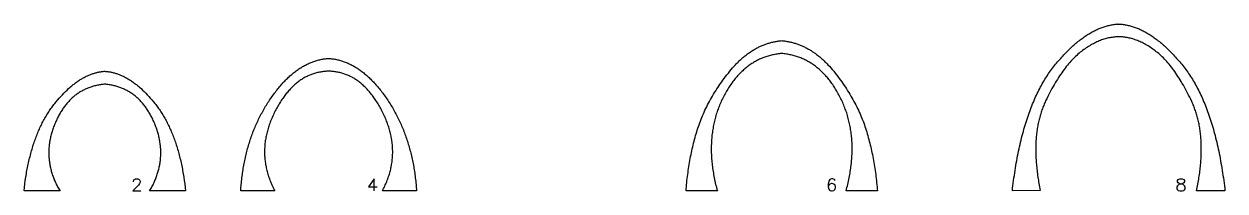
# Model space of a CAD drawing. Extents: x -5830 to 603, y 4 to 579.
# Drawn here: x -5830 to -4986, y 4 to 121 of the extents above; entities that cross this region are included whole.
import ezdxf

# ---------------------------------------------------------------- set-up
doc = ezdxf.new("R2010")
doc.units = 0
doc.header["$MEASUREMENT"] = 0
doc.layers.add('IMPORT_-_ARCH4_BASE', color=18, linetype='CONTINUOUS')
doc.layers.add('WORK', color=18, linetype='CONTINUOUS')

msp = doc.modelspace()

# ---------------------------------------------------------------- linework, layer by layer
at = {"layer": 'IMPORT_-_ARCH4_BASE'}
for points in [[(-5578.38, 3.81), (-5577.93, 4.65), (-5577.5, 5.49), (-5577.09, 6.34), (-5576.69, 7.18), (-5576.3, 8.02), (-5575.93, 8.87), (-5575.57, 9.72), (-5575.22, 10.56), (-5574.89, 11.41), (-5574.57, 12.26), (-5574.27, 13.11), (-5573.98, 13.96), (-5573.7, 14.81), (-5573.44, 15.66), (-5573.19, 16.51), (-5572.96, 17.36), (-5572.74, 18.22), (-5572.53, 19.07), (-5572.34, 19.92), (-5572.16, 20.78), (-5572, 21.64), (-5571.85, 22.49), (-5571.71, 23.35), (-5571.59, 24.21), (-5571.48, 25.06), (-5571.39, 25.92), (-5571.31, 26.78), (-5571.24, 27.64), (-5571.19, 28.5), (-5571.15, 29.37), (-5571.13, 30.23), (-5571.12, 31.09), (-5571.12, 31.95), (-5571.14, 32.82), (-5571.17, 33.68), (-5571.22, 34.55), (-5571.28, 35.41), (-5571.35, 36.28), (-5571.44, 37.15), (-5571.54, 38.02), (-5571.66, 38.89), (-5571.79, 39.76), (-5571.93, 40.63), (-5572.09, 41.5), (-5572.26, 42.37), (-5572.44, 43.24), (-5572.64, 44.11), (-5572.86, 44.99), (-5573.09, 45.86), (-5573.33, 46.73), (-5573.58, 47.61), (-5573.85, 48.49), (-5574.14, 49.36), (-5574.43, 50.24), (-5574.75, 51.12), (-5575.07, 52), (-5575.41, 52.88), (-5575.76, 53.76), (-5576.13, 54.64), (-5576.51, 55.52), (-5576.91, 56.4), (-5577.32, 57.28), (-5577.74, 58.17), (-5578.18, 59.05), (-5578.63, 59.93), (-5579.08, 60.79), (-5579.53, 61.64), (-5580, 62.48), (-5580.46, 63.3), (-5580.93, 64.11), (-5581.41, 64.91), (-5581.89, 65.69), (-5582.37, 66.46), (-5582.86, 67.21), (-5583.35, 67.96), (-5583.85, 68.68), (-5584.35, 69.4), (-5584.86, 70.1), (-5585.37, 70.79), (-5585.89, 71.46), (-5586.41, 72.12), (-5586.93, 72.77), (-5587.46, 73.4), (-5588, 74.02), (-5588.54, 74.63), (-5589.08, 75.22), (-5589.63, 75.8), (-5590.19, 76.36), (-5590.74, 76.91), (-5591.31, 77.45), (-5591.87, 77.98), (-5592.45, 78.49), (-5593.02, 78.98), (-5593.6, 79.47), (-5594.19, 79.94), (-5594.78, 80.39), (-5595.38, 80.84), (-5595.98, 81.27), (-5596.58, 81.68), (-5597.19, 82.08), (-5597.8, 82.47), (-5598.42, 82.85), (-5599.04, 83.21), (-5599.67, 83.56), (-5600.3, 83.89), (-5600.94, 84.21), (-5601.58, 84.52), (-5602.23, 84.81), (-5602.88, 85.09), (-5603.54, 85.36), (-5604.2, 85.61), (-5604.86, 85.85), (-5605.53, 86.08), (-5606.2, 86.29), (-5606.88, 86.49), (-5607.57, 86.67), (-5608.25, 86.84), (-5608.95, 87), (-5609.64, 87.14), (-5610.35, 87.27), (-5611.05, 87.39), (-5611.76, 87.49), (-5612.48, 87.58), (-5613.2, 87.66), (-5613.92, 87.72), (-5614.65, 87.77), (-5615.39, 87.81), (-5616.13, 87.83), (-5616.87, 87.81), (-5617.6, 87.77), (-5618.33, 87.72), (-5619.05, 87.66), (-5619.78, 87.58), (-5620.49, 87.49), (-5621.2, 87.39), (-5621.91, 87.27), (-5622.61, 87.14), (-5623.31, 87), (-5624, 86.84), (-5624.69, 86.67), (-5625.37, 86.49), (-5626.05, 86.29), (-5626.72, 86.08), (-5627.39, 85.85), (-5628.06, 85.61), (-5628.72, 85.36), (-5629.37, 85.09), (-5630.02, 84.81), (-5630.67, 84.52), (-5631.31, 84.21), (-5631.95, 83.89), (-5632.58, 83.56), (-5633.21, 83.21), (-5633.83, 82.85), (-5634.45, 82.47), (-5635.06, 82.08), (-5635.67, 81.68), (-5636.28, 81.27), (-5636.88, 80.84), (-5637.47, 80.39), (-5638.06, 79.94), (-5638.65, 79.47), (-5639.23, 78.98), (-5639.81, 78.49), (-5640.38, 77.98), (-5640.95, 77.45), (-5641.51, 76.91), (-5642.07, 76.36), (-5642.62, 75.8), (-5643.17, 75.22), (-5643.71, 74.63), (-5644.25, 74.02), (-5644.79, 73.4), (-5645.32, 72.77), (-5645.85, 72.12), (-5646.37, 71.46), (-5646.88, 70.79), (-5647.39, 70.1), (-5647.9, 69.4), (-5648.4, 68.68), (-5648.9, 67.96), (-5649.4, 67.21), (-5649.88, 66.46), (-5650.37, 65.69), (-5650.85, 64.91), (-5651.32, 64.11), (-5651.79, 63.3), (-5652.26, 62.48), (-5652.72, 61.64), (-5653.17, 60.79), (-5653.63, 59.93), (-5654.07, 59.05), (-5654.51, 58.17), (-5654.93, 57.28), (-5655.34, 56.4), (-5655.74, 55.52), (-5656.12, 54.64), (-5656.49, 53.76), (-5656.84, 52.88), (-5657.18, 52), (-5657.51, 51.12), (-5657.82, 50.24), (-5658.12, 49.36), (-5658.4, 48.49), (-5658.67, 47.61), (-5658.93, 46.73), (-5659.17, 45.86), (-5659.4, 44.99), (-5659.61, 44.11), (-5659.81, 43.24), (-5659.99, 42.37), (-5660.17, 41.5), (-5660.32, 40.63), (-5660.47, 39.76), (-5660.6, 38.89), (-5660.71, 38.02), (-5660.82, 37.15), (-5660.9, 36.28), (-5660.98, 35.41), (-5661.04, 34.55), (-5661.08, 33.68), (-5661.11, 32.82), (-5661.13, 31.95), (-5661.14, 31.09), (-5661.13, 30.23), (-5661.1, 29.37), (-5661.06, 28.5), (-5661.01, 27.64), (-5660.95, 26.78), (-5660.87, 25.92), (-5660.77, 25.06), (-5660.66, 24.21), (-5660.54, 23.35), (-5660.41, 22.49), (-5660.26, 21.64), (-5660.09, 20.78), (-5659.91, 19.92), (-5659.72, 19.07), (-5659.52, 18.22), (-5659.3, 17.36), (-5659.06, 16.51), (-5658.82, 15.66), (-5658.55, 14.81), (-5658.28, 13.96), (-5657.99, 13.11), (-5657.68, 12.26), (-5657.37, 11.41), (-5657.03, 10.56), (-5656.69, 9.72), (-5656.33, 8.87), (-5655.95, 8.02), (-5655.57, 7.18), (-5655.16, 6.34), (-5654.75, 5.49), (-5654.32, 4.65), (-5653.88, 3.81), (-5677.88, 3.81), (-5677.8, 4.98), (-5677.71, 6.14), (-5677.62, 7.3), (-5677.52, 8.45), (-5677.41, 9.6), (-5677.29, 10.75), (-5677.17, 11.88), (-5677.03, 13.02), (-5676.89, 14.15), (-5676.74, 15.27), (-5676.59, 16.39), (-5676.42, 17.5), (-5676.25, 18.61), (-5676.07, 19.71), (-5675.88, 20.81), (-5675.69, 21.9), (-5675.48, 22.99), (-5675.27, 24.07), (-5675.05, 25.15), (-5674.83, 26.22), (-5674.59, 27.29), (-5674.35, 28.35), (-5674.1, 29.41), (-5673.84, 30.46), (-5673.57, 31.51), (-5673.3, 32.55), (-5673.02, 33.59), (-5672.73, 34.62), (-5672.43, 35.65), (-5672.12, 36.67), (-5671.81, 37.68), (-5671.49, 38.7), (-5671.16, 39.7), (-5670.82, 40.7), (-5670.48, 41.7), (-5670.12, 42.69), (-5669.76, 43.68), (-5669.39, 44.66), (-5669.02, 45.63), (-5668.63, 46.6), (-5668.24, 47.57), (-5667.84, 48.53), (-5667.43, 49.48), (-5667.02, 50.43), (-5666.59, 51.38), (-5666.16, 52.32), (-5665.72, 53.25), (-5665.28, 54.18), (-5664.82, 55.11), (-5664.36, 56.03), (-5663.89, 56.94), (-5663.41, 57.85), (-5662.92, 58.75), (-5662.43, 59.65), (-5661.93, 60.55), (-5661.42, 61.44), (-5660.9, 62.32), (-5660.37, 63.2), (-5659.84, 64.07), (-5659.3, 64.94), (-5658.75, 65.8), (-5658.19, 66.66), (-5657.63, 67.52), (-5657.05, 68.36), (-5656.47, 69.2), (-5655.89, 70.03), (-5655.31, 70.84), (-5654.73, 71.65), (-5654.14, 72.43), (-5653.56, 73.21), (-5652.97, 73.98), (-5652.38, 74.73), (-5651.78, 75.47), (-5651.19, 76.19), (-5650.59, 76.91), (-5649.99, 77.61), (-5649.39, 78.3), (-5648.79, 78.97), (-5648.18, 79.64), (-5647.57, 80.29), (-5646.96, 80.93), (-5646.35, 81.55), (-5645.74, 82.17), (-5645.13, 82.77), (-5644.51, 83.36), (-5643.89, 83.93), (-5643.27, 84.5), (-5642.65, 85.05), (-5642.02, 85.59), (-5641.39, 86.11), (-5640.77, 86.62), (-5640.13, 87.13), (-5639.5, 87.61), (-5638.87, 88.09), (-5638.23, 88.55), (-5637.59, 89), (-5636.95, 89.44), (-5636.31, 89.87), (-5635.67, 90.28), (-5635.02, 90.68), (-5634.37, 91.07), (-5633.72, 91.44), (-5633.07, 91.81), (-5632.41, 92.16), (-5631.76, 92.5), (-5631.1, 92.82), (-5630.44, 93.13), (-5629.78, 93.43), (-5629.11, 93.72), (-5628.45, 94), (-5627.78, 94.26), (-5627.11, 94.51), (-5626.44, 94.75), (-5625.76, 94.97), (-5625.09, 95.18), (-5624.41, 95.38), (-5623.73, 95.57), (-5623.05, 95.75), (-5622.37, 95.91), (-5621.68, 96.06), (-5620.99, 96.2), (-5620.3, 96.32), (-5619.61, 96.43), (-5618.92, 96.53), (-5618.22, 96.62), (-5617.53, 96.69), (-5616.83, 96.76), (-5616.13, 96.81), (-5615.43, 96.76), (-5614.73, 96.69), (-5614.03, 96.62), (-5613.33, 96.53), (-5612.64, 96.43), (-5611.95, 96.32), (-5611.26, 96.2), (-5610.57, 96.06), (-5609.89, 95.91), (-5609.2, 95.75), (-5608.52, 95.57), (-5607.84, 95.38), (-5607.16, 95.18), (-5606.49, 94.97), (-5605.81, 94.75), (-5605.14, 94.51), (-5604.47, 94.26), (-5603.81, 94), (-5603.14, 93.72), (-5602.48, 93.43), (-5601.81, 93.13), (-5601.15, 92.82), (-5600.5, 92.5), (-5599.84, 92.16), (-5599.19, 91.81), (-5598.53, 91.44), (-5597.88, 91.07), (-5597.23, 90.68), (-5596.59, 90.28), (-5595.94, 89.87), (-5595.3, 89.44), (-5594.66, 89), (-5594.02, 88.55), (-5593.39, 88.09), (-5592.75, 87.61), (-5592.12, 87.13), (-5591.49, 86.62), (-5590.86, 86.11), (-5590.23, 85.59), (-5589.61, 85.05), (-5588.99, 84.5), (-5588.36, 83.93), (-5587.75, 83.36), (-5587.13, 82.77), (-5586.51, 82.17), (-5585.9, 81.55), (-5585.29, 80.93), (-5584.68, 80.29), (-5584.07, 79.64), (-5583.47, 78.97), (-5582.86, 78.3), (-5582.26, 77.61), (-5581.66, 76.91), (-5581.07, 76.19), (-5580.47, 75.47), (-5579.88, 74.73), (-5579.29, 73.98), (-5578.7, 73.21), (-5578.11, 72.43), (-5577.52, 71.65), (-5576.94, 70.84), (-5576.36, 70.03), (-5575.78, 69.2), (-5575.2, 68.36), (-5574.63, 67.52), (-5574.06, 66.66), (-5573.51, 65.8), (-5572.96, 64.94), (-5572.42, 64.07), (-5571.88, 63.2), (-5571.36, 62.32), (-5570.84, 61.44), (-5570.33, 60.55), (-5569.83, 59.65), (-5569.33, 58.75), (-5568.85, 57.85), (-5568.37, 56.94), (-5567.9, 56.03), (-5567.43, 55.11), (-5566.98, 54.18), (-5566.53, 53.25), (-5566.09, 52.32), (-5565.66, 51.38), (-5565.24, 50.43), (-5564.82, 49.48), (-5564.41, 48.53), (-5564.01, 47.57), (-5563.62, 46.6), (-5563.24, 45.63), (-5562.86, 44.66), (-5562.49, 43.68), (-5562.13, 42.69), (-5561.78, 41.7), (-5561.43, 40.7), (-5561.1, 39.7), (-5560.77, 38.7), (-5560.45, 37.68), (-5560.13, 36.67), (-5559.83, 35.65), (-5559.53, 34.62), (-5559.24, 33.59), (-5558.96, 32.55), (-5558.68, 31.51), (-5558.42, 30.46), (-5558.16, 29.41), (-5557.91, 28.35), (-5557.66, 27.29), (-5557.43, 26.22), (-5557.2, 25.15), (-5556.98, 24.07), (-5556.77, 22.99), (-5556.57, 21.9), (-5556.37, 20.81), (-5556.18, 19.71), (-5556, 18.61), (-5555.83, 17.5), (-5555.67, 16.39), (-5555.51, 15.27), (-5555.36, 14.15), (-5555.22, 13.02), (-5555.09, 11.88), (-5554.96, 10.75), (-5554.84, 9.6), (-5554.74, 8.45), (-5554.63, 7.3), (-5554.54, 6.14), (-5554.45, 4.98), (-5554.38, 3.81)], [(-5773.36, 87.8), (-5772.8, 87.76), (-5772.24, 87.71), (-5771.68, 87.66), (-5771.12, 87.59), (-5770.56, 87.51), (-5770, 87.42), (-5769.44, 87.32), (-5768.89, 87.21), (-5768.33, 87.09), (-5767.77, 86.96), (-5767.21, 86.82), (-5766.66, 86.67), (-5766.1, 86.51), (-5765.54, 86.34), (-5764.99, 86.16), (-5764.43, 85.97), (-5763.88, 85.78), (-5763.32, 85.57), (-5762.77, 85.35), (-5762.22, 85.12), (-5761.66, 84.88), (-5761.11, 84.63), (-5760.56, 84.37), (-5760, 84.1), (-5759.45, 83.82), (-5758.9, 83.53), (-5758.35, 83.23), (-5757.79, 82.92), (-5757.24, 82.6), (-5756.69, 82.27), (-5756.14, 81.93), (-5755.59, 81.58), (-5755.04, 81.23), (-5754.49, 80.86), (-5753.94, 80.48), (-5753.39, 80.09), (-5752.85, 79.69), (-5752.3, 79.28), (-5751.75, 78.86), (-5751.2, 78.43), (-5750.65, 77.99), (-5750.11, 77.54), (-5749.56, 77.08), (-5749.01, 76.61), (-5747.92, 75.64), (-5746.83, 74.63), (-5745.74, 73.58), (-5744.65, 72.5), (-5743.57, 71.37), (-5742.48, 70.2), (-5741.4, 68.99), (-5740.31, 67.74), (-5739.23, 66.45), (-5738.15, 65.12), (-5737.62, 64.44), (-5737.09, 63.75), (-5736.56, 63.06), (-5736.04, 62.35), (-5735.53, 61.64), (-5735.03, 60.91), (-5734.53, 60.18), (-5734.04, 59.44), (-5733.55, 58.69), (-5733.07, 57.93), (-5732.6, 57.16), (-5732.13, 56.39), (-5731.67, 55.6), (-5731.22, 54.81), (-5730.77, 54.01), (-5730.33, 53.19), (-5729.89, 52.37), (-5729.46, 51.54), (-5729.04, 50.71), (-5728.63, 49.86), (-5728.22, 49), (-5727.81, 48.14), (-5727.42, 47.26), (-5727.02, 46.38), (-5726.64, 45.49), (-5726.26, 44.59), (-5725.89, 43.68), (-5725.53, 42.76), (-5725.17, 41.83), (-5724.81, 40.9), (-5724.47, 39.95), (-5724.13, 39), (-5723.8, 38.04), (-5723.47, 37.07), (-5723.15, 36.09), (-5722.83, 35.1), (-5722.52, 34.1), (-5722.22, 33.09), (-5721.93, 32.08), (-5721.64, 31.05), (-5721.36, 30.02), (-5721.08, 28.98), (-5720.81, 27.92), (-5720.55, 26.86), (-5720.29, 25.8), (-5720.04, 24.72), (-5719.79, 23.63), (-5719.55, 22.54), (-5719.32, 21.43), (-5719.1, 20.32), (-5718.88, 19.2), (-5718.67, 18.07), (-5718.46, 16.93), (-5718.26, 15.78), (-5718.07, 14.62), (-5717.88, 13.45), (-5717.52, 11.1), (-5717.19, 8.7), (-5716.89, 6.27), (-5716.61, 3.81), (-5741.88, 3.81), (-5741.45, 4.53), (-5741.03, 5.26), (-5740.63, 5.98), (-5740.24, 6.71), (-5739.86, 7.44), (-5739.49, 8.17), (-5739.13, 8.9), (-5738.79, 9.63), (-5738.45, 10.36), (-5738.13, 11.09), (-5737.83, 11.83), (-5737.53, 12.56), (-5737.24, 13.29), (-5736.97, 14.03), (-5736.71, 14.77), (-5736.46, 15.5), (-5736.23, 16.24), (-5736, 16.98), (-5735.79, 17.72), (-5735.59, 18.46), (-5735.4, 19.2), (-5735.22, 19.94), (-5735.06, 20.68), (-5734.91, 21.43), (-5734.77, 22.17), (-5734.64, 22.92), (-5734.52, 23.66), (-5734.42, 24.41), (-5734.32, 25.15), (-5734.24, 25.9), (-5734.17, 26.65), (-5734.12, 27.4), (-5734.07, 28.15), (-5734.04, 28.9), (-5734.02, 29.65), (-5734.01, 30.41), (-5734.01, 31.16), (-5734.03, 31.91), (-5734.06, 32.67), (-5734.1, 33.43), (-5734.15, 34.18), (-5734.21, 34.94), (-5734.29, 35.7), (-5734.38, 36.46), (-5734.47, 37.22), (-5734.59, 37.98), (-5734.71, 38.74), (-5734.85, 39.5), (-5734.99, 40.26), (-5735.15, 41.03), (-5735.32, 41.79), (-5735.51, 42.56), (-5735.7, 43.32), (-5735.91, 44.09), (-5736.13, 44.86), (-5736.36, 45.63), (-5736.6, 46.39), (-5736.86, 47.16), (-5737.13, 47.94), (-5737.41, 48.71), (-5737.7, 49.48), (-5738, 50.25), (-5738.32, 51.03), (-5738.64, 51.8), (-5738.98, 52.57), (-5739.32, 53.33), (-5739.67, 54.08), (-5740.03, 54.81), (-5740.39, 55.54), (-5740.76, 56.25), (-5741.14, 56.96), (-5741.52, 57.65), (-5741.91, 58.33), (-5742.31, 59), (-5742.71, 59.66), (-5743.12, 60.31), (-5743.53, 60.94), (-5743.95, 61.57), (-5744.38, 62.18), (-5744.82, 62.79), (-5745.26, 63.38), (-5745.71, 63.96), (-5746.16, 64.53), (-5746.62, 65.09), (-5747.09, 65.64), (-5747.56, 66.17), (-5748.04, 66.7), (-5748.53, 67.21), (-5749.02, 67.72), (-5749.52, 68.21), (-5750.03, 68.69), (-5750.54, 69.16), (-5751.06, 69.62), (-5751.59, 70.07), (-5752.12, 70.51), (-5752.66, 70.93), (-5753.2, 71.35), (-5753.76, 71.75), (-5754.32, 72.14), (-5754.88, 72.53), (-5755.45, 72.9), (-5756.03, 73.26), (-5756.62, 73.6), (-5757.21, 73.94), (-5757.8, 74.27), (-5758.41, 74.58), (-5759.02, 74.89), (-5759.64, 75.18), (-5760.26, 75.46), (-5760.89, 75.73), (-5761.53, 75.99), (-5762.17, 76.24), (-5762.82, 76.48), (-5763.48, 76.71), (-5764.14, 76.92), (-5764.81, 77.13), (-5765.49, 77.32), (-5766.17, 77.5), (-5766.86, 77.67), (-5767.56, 77.83), (-5768.26, 77.98), (-5768.97, 78.12), (-5769.68, 78.25), (-5770.4, 78.36), (-5771.13, 78.47), (-5771.87, 78.56), (-5772.61, 78.65), (-5773.36, 78.72), (-5774.1, 78.65), (-5774.85, 78.56), (-5775.58, 78.47), (-5776.31, 78.36), (-5777.03, 78.25), (-5777.75, 78.12), (-5778.46, 77.98), (-5779.16, 77.83), (-5779.85, 77.67), (-5780.54, 77.5), (-5781.23, 77.32), (-5781.9, 77.13), (-5782.57, 76.92), (-5783.23, 76.71), (-5783.89, 76.48), (-5784.54, 76.24), (-5785.19, 75.99), (-5785.82, 75.73), (-5786.45, 75.46), (-5787.08, 75.18), (-5787.69, 74.89), (-5788.31, 74.58), (-5788.91, 74.27), (-5789.51, 73.94), (-5790.1, 73.6), (-5790.68, 73.26), (-5791.26, 72.9), (-5791.83, 72.53), (-5792.4, 72.14), (-5792.96, 71.75), (-5793.51, 71.35), (-5794.06, 70.93), (-5794.59, 70.51), (-5795.13, 70.07), (-5795.65, 69.62), (-5796.17, 69.16), (-5796.69, 68.69), (-5797.19, 68.21), (-5797.69, 67.72), (-5798.19, 67.21), (-5798.67, 66.7), (-5799.15, 66.17), (-5799.63, 65.64), (-5800.09, 65.09), (-5800.55, 64.53), (-5801.01, 63.96), (-5801.46, 63.38), (-5801.9, 62.79), (-5802.33, 62.18), (-5802.76, 61.57), (-5803.18, 60.94), (-5803.6, 60.31), (-5804.01, 59.66), (-5804.41, 59), (-5804.8, 58.33), (-5805.19, 57.65), (-5805.57, 56.96), (-5805.95, 56.25), (-5806.32, 55.54), (-5806.68, 54.81), (-5807.04, 54.08), (-5807.39, 53.33), (-5807.73, 52.57), (-5808.07, 51.8), (-5808.4, 51.03), (-5808.71, 50.25), (-5809.02, 49.48), (-5809.31, 48.71), (-5809.59, 47.94), (-5809.85, 47.16), (-5810.11, 46.39), (-5810.35, 45.63), (-5810.58, 44.86), (-5810.8, 44.09), (-5811.01, 43.32), (-5811.21, 42.56), (-5811.39, 41.79), (-5811.56, 41.03), (-5811.72, 40.26), (-5811.87, 39.5), (-5812, 38.74), (-5812.13, 37.98), (-5812.24, 37.22), (-5812.34, 36.46), (-5812.43, 35.7), (-5812.5, 34.94), (-5812.57, 34.18), (-5812.62, 33.43), (-5812.66, 32.67), (-5812.68, 31.91), (-5812.7, 31.16), (-5812.7, 30.41), (-5812.69, 29.65), (-5812.67, 28.9), (-5812.64, 28.15), (-5812.6, 27.4), (-5812.54, 26.65), (-5812.47, 25.9), (-5812.39, 25.15), (-5812.3, 24.41), (-5812.19, 23.66), (-5812.08, 22.92), (-5811.95, 22.17), (-5811.81, 21.43), (-5811.66, 20.68), (-5811.49, 19.94), (-5811.31, 19.2), (-5811.13, 18.46), (-5810.93, 17.72), (-5810.71, 16.98), (-5810.49, 16.24), (-5810.25, 15.5), (-5810, 14.77), (-5809.74, 14.03), (-5809.47, 13.29), (-5809.19, 12.56), (-5808.89, 11.83), (-5808.58, 11.09), (-5808.26, 10.36), (-5807.93, 9.63), (-5807.58, 8.9), (-5807.23, 8.17), (-5806.86, 7.44), (-5806.48, 6.71), (-5806.08, 5.98), (-5805.68, 5.26), (-5805.26, 4.53), (-5804.83, 3.81), (-5830.11, 3.81), (-5829.83, 6.27), (-5829.52, 8.7), (-5829.19, 11.1), (-5828.84, 13.46), (-5828.65, 14.62), (-5828.45, 15.78), (-5828.25, 16.93), (-5828.05, 18.07), (-5827.84, 19.2), (-5827.62, 20.32), (-5827.39, 21.44), (-5827.16, 22.54), (-5826.92, 23.64), (-5826.68, 24.72), (-5826.43, 25.8), (-5826.17, 26.87), (-5825.9, 27.93), (-5825.63, 28.98), (-5825.36, 30.02), (-5825.08, 31.05), (-5824.79, 32.08), (-5824.49, 33.09), (-5824.19, 34.1), (-5823.88, 35.1), (-5823.57, 36.09), (-5823.25, 37.07), (-5822.92, 38.04), (-5822.59, 39), (-5822.25, 39.96), (-5821.9, 40.9), (-5821.55, 41.84), (-5821.19, 42.76), (-5820.82, 43.68), (-5820.45, 44.59), (-5820.07, 45.49), (-5819.69, 46.38), (-5819.3, 47.27), (-5818.9, 48.14), (-5818.5, 49.01), (-5818.09, 49.86), (-5817.67, 50.71), (-5817.25, 51.55), (-5816.82, 52.38), (-5816.39, 53.2), (-5815.94, 54.01), (-5815.5, 54.81), (-5815.04, 55.61), (-5814.58, 56.39), (-5814.12, 57.17), (-5813.64, 57.94), (-5813.16, 58.69), (-5812.68, 59.44), (-5812.18, 60.19), (-5811.69, 60.92), (-5811.18, 61.64), (-5810.67, 62.36), (-5810.15, 63.06), (-5809.63, 63.76), (-5809.1, 64.45), (-5808.56, 65.12), (-5807.48, 66.45), (-5806.4, 67.74), (-5805.32, 68.99), (-5804.23, 70.2), (-5803.15, 71.37), (-5802.06, 72.5), (-5800.97, 73.59), (-5799.88, 74.64), (-5798.79, 75.65), (-5797.7, 76.62), (-5797.15, 77.08), (-5796.61, 77.54), (-5796.06, 77.99), (-5795.51, 78.43), (-5794.96, 78.86), (-5794.42, 79.28), (-5793.87, 79.69), (-5793.32, 80.09), (-5792.77, 80.48), (-5792.22, 80.86), (-5791.67, 81.23), (-5791.12, 81.59), (-5790.57, 81.94), (-5790.02, 82.28), (-5789.47, 82.61), (-5788.92, 82.93), (-5788.37, 83.24), (-5787.82, 83.53), (-5787.26, 83.82), (-5786.71, 84.1), (-5786.16, 84.37), (-5785.61, 84.63), (-5785.05, 84.88), (-5784.5, 85.12), (-5783.94, 85.35), (-5783.39, 85.57), (-5782.84, 85.78), (-5782.28, 85.98), (-5781.72, 86.17), (-5781.17, 86.35), (-5780.61, 86.52), (-5780.06, 86.68), (-5779.5, 86.82), (-5778.94, 86.96), (-5778.39, 87.09), (-5777.83, 87.21), (-5777.27, 87.32), (-5776.71, 87.42), (-5776.15, 87.51), (-5775.6, 87.59), (-5775.04, 87.66), (-5774.48, 87.72), (-5773.92, 87.77)]]:
    msp.add_lwpolyline(points, close=True, dxfattribs=at)
for points in [[(-5753.3, 10.3), (-5753.3, 10.7), (-5752.9, 11.52), (-5752.49, 11.92), (-5751.69, 12.33), (-5750.08, 12.33), (-5749.28, 11.92), (-5748.88, 11.52), (-5748.47, 10.7), (-5748.47, 9.89), (-5748.88, 9.08), (-5749.68, 7.86), (-5753.7, 3.81), (-5748.07, 3.81)], [(-5584.05, 3.81), (-5584.05, 12.22), (-5588.07, 6.61), (-5582.04, 6.61)], [(-5260.39, 11.04), (-5260.79, 11.84), (-5261.99, 12.25), (-5262.8, 12.25), (-5264, 11.84), (-5264.81, 10.64), (-5265.21, 8.63), (-5265.21, 6.62), (-5264.81, 5.01), (-5264, 4.21), (-5262.8, 3.81), (-5262.39, 3.81), (-5261.19, 4.21), (-5260.39, 5.01), (-5259.98, 6.22), (-5259.98, 6.62), (-5260.39, 7.83), (-5261.19, 8.63), (-5262.39, 9.03), (-5262.8, 9.03), (-5264, 8.63), (-5264.81, 7.83), (-5265.21, 6.62)]]:
    msp.add_lwpolyline(points, dxfattribs=at)
at = {"layer": 'WORK'}
for points in [[(-5060.66, 120.91), (-5060.19, 120.88), (-5059.48, 120.82), (-5058.78, 120.75), (-5058.07, 120.67), (-5057.37, 120.57), (-5056.66, 120.46), (-5055.95, 120.33), (-5055.25, 120.19), (-5054.54, 120.04), (-5053.83, 119.88), (-5053.13, 119.7), (-5052.42, 119.5), (-5051.71, 119.3), (-5051.01, 119.08), (-5050.3, 118.85), (-5049.59, 118.6), (-5048.88, 118.34), (-5048.18, 118.07), (-5047.47, 117.78), (-5046.76, 117.48), (-5046.05, 117.17), (-5045.34, 116.84), (-5044.63, 116.5), (-5043.92, 116.14), (-5043.21, 115.78), (-5042.5, 115.4), (-5041.79, 115), (-5041.08, 114.59), (-5040.37, 114.17), (-5039.66, 113.74), (-5038.95, 113.29), (-5038.24, 112.82), (-5037.53, 112.35), (-5036.82, 111.86), (-5036.11, 111.36), (-5035.4, 110.84), (-5034.69, 110.31), (-5033.98, 109.77), (-5033.26, 109.21), (-5032.55, 108.64), (-5031.84, 108.06), (-5031.13, 107.46), (-5030.41, 106.85), (-5029.7, 106.23), (-5028.99, 105.59), (-5028.27, 104.94), (-5027.56, 104.27), (-5026.85, 103.59), (-5026.13, 102.9), (-5025.42, 102.2), (-5024.7, 101.48), (-5023.99, 100.75), (-5023.28, 100), (-5022.56, 99.24), (-5021.85, 98.47), (-5021.13, 97.68), (-5020.42, 96.88), (-5019.7, 96.07), (-5018.98, 95.25), (-5018.27, 94.41), (-5017.55, 93.55), (-5016.84, 92.68), (-5016.12, 91.8), (-5015.41, 90.91), (-5014.7, 90), (-5014.01, 89.07), (-5013.32, 88.13), (-5012.64, 87.18), (-5011.96, 86.21), (-5011.3, 85.22), (-5010.64, 84.22), (-5009.99, 83.2), (-5009.35, 82.17), (-5008.72, 81.12), (-5008.09, 80.06), (-5007.47, 78.98), (-5006.86, 77.89), (-5006.26, 76.78), (-5005.67, 75.66), (-5005.08, 74.52), (-5004.5, 73.37), (-5003.93, 72.2), (-5003.37, 71.01), (-5002.81, 69.81), (-5002.27, 68.6), (-5001.73, 67.37), (-5001.2, 66.12), (-5000.67, 64.86), (-5000.16, 63.58), (-4999.65, 62.29), (-4999.15, 60.99), (-4998.66, 59.67), (-4998.18, 58.33), (-4997.7, 56.98), (-4997.24, 55.61), (-4996.78, 54.23), (-4996.32, 52.83), (-4995.88, 51.42), (-4995.44, 49.99), (-4995.02, 48.54), (-4994.59, 47.09), (-4994.18, 45.61), (-4993.78, 44.12), (-4993.38, 42.62), (-4992.99, 41.1), (-4992.61, 39.56), (-4992.24, 38.01), (-4991.87, 36.45), (-4991.52, 34.87), (-4991.17, 33.27), (-4990.83, 31.66), (-4990.49, 30.03), (-4990.17, 28.39), (-4989.85, 26.73), (-4989.54, 25.06), (-4989.24, 23.37), (-4988.94, 21.67), (-4988.66, 19.95), (-4988.38, 18.22), (-4988.11, 16.47), (-4987.85, 14.71), (-4987.59, 12.93), (-4987.35, 11.14), (-4987.11, 9.33), (-4986.88, 7.5), (-4986.66, 5.66), (-4986.44, 3.81), (-5006.45, 3.81), (-5006.2, 5), (-5005.95, 6.18), (-5005.72, 7.36), (-5005.5, 8.53), (-5005.29, 9.7), (-5005.09, 10.86), (-5004.9, 12.01), (-5004.71, 13.15), (-5004.54, 14.29), (-5004.38, 15.42), (-5004.22, 16.55), (-5004.08, 17.67), (-5003.94, 18.78), (-5003.82, 19.88), (-5003.7, 20.98), (-5003.59, 22.07), (-5003.5, 23.16), (-5003.41, 24.24), (-5003.33, 25.31), (-5003.27, 26.37), (-5003.21, 27.43), (-5003.16, 28.48), (-5003.12, 29.53), (-5003.09, 30.56), (-5003.07, 31.6), (-5003.06, 32.62), (-5003.06, 33.64), (-5003.07, 34.65), (-5003.09, 35.65), (-5003.12, 36.65), (-5003.15, 37.64), (-5003.2, 38.63), (-5003.26, 39.61), (-5003.32, 40.58), (-5003.4, 41.54), (-5003.49, 42.5), (-5003.58, 43.45), (-5003.69, 44.4), (-5003.8, 45.33), (-5003.93, 46.27), (-5004.06, 47.19), (-5004.2, 48.11), (-5004.36, 49.02), (-5004.52, 49.92), (-5004.69, 50.82), (-5004.87, 51.71), (-5005.07, 52.6), (-5005.27, 53.47), (-5005.48, 54.35), (-5005.7, 55.21), (-5005.93, 56.07), (-5006.17, 56.92), (-5006.42, 57.76), (-5006.67, 58.6), (-5006.94, 59.43), (-5007.22, 60.26), (-5007.51, 61.07), (-5007.81, 61.88), (-5008.11, 62.69), (-5008.43, 63.49), (-5008.75, 64.28), (-5009.09, 65.06), (-5009.44, 65.84), (-5009.79, 66.61), (-5010.51, 68.13), (-5011.24, 69.62), (-5011.96, 71.09), (-5012.7, 72.53), (-5013.43, 73.94), (-5014.17, 75.32), (-5014.91, 76.68), (-5015.66, 78), (-5016.41, 79.3), (-5017.16, 80.58), (-5017.92, 81.82), (-5018.68, 83.04), (-5019.45, 84.23), (-5020.22, 85.39), (-5020.99, 86.52), (-5021.76, 87.63), (-5022.54, 88.71), (-5023.33, 89.76), (-5024.11, 90.78), (-5024.9, 91.78), (-5025.7, 92.74), (-5026.49, 93.68), (-5027.3, 94.6), (-5028.1, 95.48), (-5028.91, 96.34), (-5029.72, 97.17), (-5030.54, 97.97), (-5031.36, 98.74), (-5032.18, 99.49), (-5033.01, 100.21), (-5033.84, 100.9), (-5034.67, 101.56), (-5035.51, 102.2), (-5036.34, 102.82), (-5037.18, 103.42), (-5038.01, 104), (-5038.84, 104.55), (-5039.67, 105.09), (-5040.5, 105.61), (-5041.33, 106.11), (-5042.16, 106.58), (-5042.99, 107.04), (-5043.81, 107.48), (-5044.64, 107.89), (-5045.46, 108.29), (-5046.28, 108.66), (-5047.11, 109.02), (-5047.93, 109.35), (-5048.75, 109.67), (-5049.57, 109.96), (-5050.38, 110.24), (-5051.2, 110.49), (-5052.02, 110.72), (-5052.83, 110.94), (-5053.65, 111.13), (-5054.46, 111.3), (-5055.27, 111.45), (-5056.08, 111.59), (-5056.89, 111.7), (-5057.7, 111.79), (-5058.51, 111.86), (-5059.32, 111.91), (-5060.12, 111.94), (-5060.93, 111.95), (-5061.74, 111.95), (-5062.54, 111.92), (-5063.35, 111.88), (-5064.16, 111.81), (-5064.97, 111.73), (-5065.78, 111.62), (-5066.59, 111.5), (-5067.41, 111.35), (-5068.22, 111.18), (-5069.04, 111), (-5069.85, 110.79), (-5070.67, 110.56), (-5071.49, 110.31), (-5072.31, 110.05), (-5073.13, 109.76), (-5073.95, 109.45), (-5074.78, 109.12), (-5075.6, 108.77), (-5076.43, 108.4), (-5077.25, 108.01), (-5078.08, 107.6), (-5078.91, 107.17), (-5079.74, 106.72), (-5080.57, 106.25), (-5081.4, 105.76), (-5082.24, 105.25), (-5083.07, 104.72), (-5083.91, 104.17), (-5084.75, 103.59), (-5085.58, 103), (-5086.42, 102.39), (-5087.26, 101.76), (-5088.1, 101.1), (-5088.94, 100.41), (-5089.77, 99.7), (-5090.6, 98.96), (-5091.42, 98.19), (-5092.25, 97.4), (-5093.07, 96.57), (-5093.88, 95.72), (-5094.69, 94.84), (-5095.5, 93.94), (-5096.3, 93), (-5097.11, 92.04), (-5097.9, 91.05), (-5098.7, 90.04), (-5099.49, 88.99), (-5100.28, 87.92), (-5101.06, 86.82), (-5101.84, 85.69), (-5102.62, 84.53), (-5103.39, 83.35), (-5104.16, 82.14), (-5104.93, 80.9), (-5105.69, 79.63), (-5106.45, 78.34), (-5107.21, 77.02), (-5107.96, 75.67), (-5108.71, 74.29), (-5109.46, 72.89), (-5110.2, 71.45), (-5110.94, 69.99), (-5111.67, 68.51), (-5112.41, 66.99), (-5112.77, 66.22), (-5113.12, 65.45), (-5113.46, 64.66), (-5113.79, 63.88), (-5114.11, 63.08), (-5114.42, 62.28), (-5114.73, 61.47), (-5115.02, 60.66), (-5115.31, 59.83), (-5115.58, 59), (-5115.84, 58.17), (-5116.1, 57.33), (-5116.35, 56.48), (-5116.58, 55.62), (-5116.81, 54.76), (-5117.03, 53.89), (-5117.23, 53.01), (-5117.43, 52.13), (-5117.62, 51.24), (-5117.8, 50.34), (-5117.97, 49.44), (-5118.13, 48.53), (-5118.28, 47.61), (-5118.42, 46.69), (-5118.55, 45.76), (-5118.67, 44.82), (-5118.78, 43.88), (-5118.89, 42.93), (-5118.98, 41.97), (-5119.06, 41.01), (-5119.14, 40.04), (-5119.2, 39.06), (-5119.26, 38.07), (-5119.3, 37.08), (-5119.34, 36.09), (-5119.36, 35.08), (-5119.38, 34.07), (-5119.39, 33.05), (-5119.38, 32.03), (-5119.37, 30.99), (-5119.35, 29.96), (-5119.32, 28.91), (-5119.28, 27.86), (-5119.23, 26.8), (-5119.17, 25.74), (-5119.1, 24.66), (-5119.02, 23.59), (-5118.93, 22.5), (-5118.83, 21.41), (-5118.72, 20.31), (-5118.61, 19.2), (-5118.48, 18.09), (-5118.34, 16.97), (-5118.2, 15.84), (-5118.04, 14.71), (-5117.88, 13.57), (-5117.7, 12.43), (-5117.52, 11.27), (-5117.33, 10.11), (-5117.12, 8.95), (-5116.91, 7.77), (-5116.69, 6.59), (-5116.46, 5.41), (-5116.21, 4.21), (-5135.82, 3.81), (-5135.6, 5.66), (-5135.38, 7.5), (-5135.15, 9.33), (-5134.91, 11.14), (-5134.66, 12.93), (-5134.41, 14.71), (-5134.15, 16.47), (-5133.88, 18.22), (-5133.6, 19.95), (-5133.31, 21.67), (-5133.02, 23.37), (-5132.72, 25.06), (-5132.41, 26.73), (-5132.09, 28.39), (-5131.77, 30.03), (-5131.43, 31.66), (-5131.09, 33.27), (-5130.74, 34.87), (-5130.38, 36.45), (-5130.02, 38.01), (-5129.65, 39.56), (-5129.27, 41.1), (-5128.88, 42.62), (-5128.48, 44.12), (-5128.08, 45.61), (-5127.66, 47.09), (-5127.24, 48.54), (-5126.81, 49.99), (-5126.38, 51.42), (-5125.93, 52.83), (-5125.48, 54.23), (-5125.02, 55.61), (-5124.56, 56.98), (-5124.08, 58.33), (-5123.6, 59.67), (-5123.1, 60.99), (-5122.61, 62.29), (-5122.1, 63.58), (-5121.58, 64.86), (-5121.06, 66.12), (-5120.53, 67.37), (-5119.99, 68.6), (-5119.44, 69.81), (-5118.89, 71.01), (-5118.33, 72.2), (-5117.76, 73.37), (-5117.18, 74.52), (-5116.59, 75.66), (-5116, 76.78), (-5115.4, 77.89), (-5114.79, 78.98), (-5114.17, 80.06), (-5113.54, 81.12), (-5112.91, 82.17), (-5112.27, 83.2), (-5111.62, 84.22), (-5110.96, 85.22), (-5110.3, 86.21), (-5109.62, 87.18), (-5108.94, 88.13), (-5108.25, 89.07), (-5107.56, 90), (-5106.85, 90.91), (-5106.14, 91.8), (-5105.42, 92.68), (-5104.71, 93.55), (-5103.99, 94.41), (-5103.27, 95.25), (-5102.56, 96.07), (-5101.84, 96.88), (-5101.13, 97.68), (-5100.41, 98.47), (-5099.7, 99.24), (-5098.98, 100), (-5098.27, 100.75), (-5097.55, 101.48), (-5096.84, 102.2), (-5096.12, 102.9), (-5095.41, 103.59), (-5094.7, 104.27), (-5093.98, 104.94), (-5093.27, 105.59), (-5092.56, 106.23), (-5091.84, 106.85), (-5091.13, 107.46), (-5090.42, 108.06), (-5089.71, 108.64), (-5088.99, 109.21), (-5088.28, 109.77), (-5087.57, 110.31), (-5086.86, 110.84), (-5086.15, 111.36), (-5085.44, 111.86), (-5084.73, 112.35), (-5084.01, 112.82), (-5083.3, 113.29), (-5082.59, 113.74), (-5081.88, 114.17), (-5081.17, 114.59), (-5080.46, 115), (-5079.75, 115.4), (-5079.04, 115.78), (-5078.33, 116.14), (-5077.63, 116.5), (-5076.92, 116.84), (-5076.21, 117.17), (-5075.5, 117.48), (-5074.79, 117.78), (-5074.08, 118.07), (-5073.37, 118.34), (-5072.67, 118.6), (-5071.96, 118.85), (-5071.25, 119.08), (-5070.54, 119.3), (-5069.84, 119.5), (-5069.13, 119.7), (-5068.42, 119.88), (-5067.72, 120.04), (-5067.01, 120.19), (-5066.3, 120.33), (-5065.6, 120.46), (-5064.89, 120.57), (-5064.19, 120.67), (-5063.48, 120.75), (-5062.78, 120.82), (-5062.07, 120.88), (-5061.59, 120.91), (-5061.6, 120.95), (-5061.13, 120.93), (-5060.66, 120.95)], [(-5297.19, 109.24), (-5296.55, 109.17), (-5295.91, 109.09), (-5295.27, 109), (-5294.64, 108.9), (-5294, 108.8), (-5293.37, 108.68), (-5292.75, 108.56), (-5292.12, 108.43), (-5291.5, 108.28), (-5290.88, 108.13), (-5290.26, 107.98), (-5289.64, 107.81), (-5289.03, 107.63), (-5288.42, 107.45), (-5287.81, 107.25), (-5287.2, 107.05), (-5286.6, 106.84), (-5286, 106.62), (-5285.4, 106.39), (-5284.8, 106.16), (-5284.2, 105.91), (-5283.61, 105.66), (-5283.02, 105.4), (-5282.43, 105.12), (-5281.85, 104.84), (-5281.26, 104.55), (-5280.68, 104.26), (-5280.1, 103.95), (-5279.53, 103.64), (-5278.95, 103.31), (-5278.38, 102.98), (-5277.81, 102.64), (-5277.24, 102.29), (-5276.68, 101.93), (-5276.12, 101.56), (-5275.56, 101.19), (-5275, 100.81), (-5274.44, 100.41), (-5273.89, 100.01), (-5273.34, 99.6), (-5272.79, 99.18), (-5272.25, 98.75), (-5271.7, 98.32), (-5271.16, 97.87), (-5270.62, 97.42), (-5270.08, 96.96), (-5269.55, 96.48), (-5269.02, 96), (-5268.49, 95.52), (-5267.96, 95.02), (-5267.44, 94.51), (-5266.91, 94), (-5266.39, 93.48), (-5265.87, 92.94), (-5265.36, 92.4), (-5264.33, 91.3), (-5263.32, 90.15), (-5262.31, 88.98), (-5261.32, 87.77), (-5260.33, 86.54), (-5259.37, 85.31), (-5258.42, 84.07), (-5257.5, 82.84), (-5256.59, 81.61), (-5255.69, 80.37), (-5254.82, 79.13), (-5253.97, 77.89), (-5253.13, 76.65), (-5252.31, 75.41), (-5251.51, 74.17), (-5250.73, 72.93), (-5249.97, 71.68), (-5249.22, 70.43), (-5248.49, 69.18), (-5247.79, 67.94), (-5247.1, 66.68), (-5246.42, 65.43), (-5245.77, 64.18), (-5245.13, 62.92), (-5244.52, 61.67), (-5243.92, 60.41), (-5243.34, 59.15), (-5242.78, 57.89), (-5242.23, 56.63), (-5241.71, 55.36), (-5241.2, 54.1), (-5240.71, 52.83), (-5240.24, 51.57), (-5239.79, 50.3), (-5239.35, 49.03), (-5238.94, 47.76), (-5238.53, 46.48), (-5238.14, 45.2), (-5237.76, 43.91), (-5237.38, 42.62), (-5237.02, 41.32), (-5236.66, 40.01), (-5236.31, 38.7), (-5235.97, 37.38), (-5235.65, 36.05), (-5235.33, 34.72), (-5235.02, 33.38), (-5234.71, 32.04), (-5234.42, 30.68), (-5234.14, 29.33), (-5233.86, 27.96), (-5233.6, 26.59), (-5233.34, 25.22), (-5233.1, 23.83), (-5232.86, 22.44), (-5232.63, 21.05), (-5232.42, 19.65), (-5232.21, 18.24), (-5232.01, 16.82), (-5231.81, 15.4), (-5231.63, 13.98), (-5231.46, 12.54), (-5231.3, 11.1), (-5231.14, 9.66), (-5231, 8.2), (-5230.86, 6.74), (-5230.73, 5.28), (-5230.62, 3.81), (-5252.62, 3.81), (-5252.31, 4.97), (-5252, 6.13), (-5251.71, 7.29), (-5251.43, 8.44), (-5251.17, 9.59), (-5250.91, 10.73), (-5250.67, 11.87), (-5250.44, 13), (-5250.22, 14.13), (-5250.01, 15.26), (-5249.82, 16.38), (-5249.64, 17.49), (-5249.47, 18.61), (-5249.31, 19.71), (-5249.16, 20.82), (-5249.03, 21.92), (-5248.9, 23.01), (-5248.79, 24.1), (-5248.7, 25.19), (-5248.61, 26.27), (-5248.54, 27.34), (-5248.47, 28.42), (-5248.42, 29.48), (-5248.38, 30.55), (-5248.36, 31.61), (-5248.34, 32.66), (-5248.34, 33.71), (-5248.35, 34.76), (-5248.37, 35.8), (-5248.41, 36.84), (-5248.45, 37.87), (-5248.51, 38.9), (-5248.58, 39.92), (-5248.66, 40.94), (-5248.75, 41.95), (-5248.86, 42.96), (-5248.98, 43.97), (-5249.11, 44.97), (-5249.25, 45.97), (-5249.4, 46.96), (-5249.57, 47.95), (-5249.75, 48.93), (-5249.94, 49.91), (-5250.14, 50.89), (-5250.35, 51.86), (-5250.58, 52.82), (-5250.82, 53.79), (-5251.07, 54.74), (-5251.33, 55.7), (-5251.6, 56.65), (-5251.89, 57.59), (-5252.19, 58.53), (-5252.5, 59.46), (-5252.82, 60.4), (-5253.15, 61.32), (-5253.5, 62.24), (-5253.86, 63.16), (-5254.23, 64.07), (-5254.61, 64.98), (-5255, 65.89), (-5255.41, 66.79), (-5255.83, 67.68), (-5256.26, 68.57), (-5256.7, 69.46), (-5257.15, 70.34), (-5257.61, 71.2), (-5258.07, 72.06), (-5258.54, 72.9), (-5259.02, 73.73), (-5259.5, 74.54), (-5259.99, 75.34), (-5260.48, 76.13), (-5260.98, 76.91), (-5261.49, 77.68), (-5262, 78.43), (-5262.52, 79.17), (-5263.04, 79.9), (-5263.57, 80.61), (-5264.11, 81.31), (-5264.65, 82), (-5265.2, 82.68), (-5265.75, 83.34), (-5266.31, 83.99), (-5266.88, 84.63), (-5267.45, 85.26), (-5268.03, 85.87), (-5268.62, 86.48), (-5269.21, 87.06), (-5269.81, 87.64), (-5270.41, 88.2), (-5271.02, 88.76), (-5271.63, 89.29), (-5272.25, 89.82), (-5272.88, 90.33), (-5273.52, 90.83), (-5274.16, 91.32), (-5274.8, 91.8), (-5275.45, 92.26), (-5276.11, 92.71), (-5276.77, 93.15), (-5277.44, 93.58), (-5278.12, 93.99), (-5278.8, 94.39), (-5279.49, 94.78), (-5280.19, 95.15), (-5280.89, 95.51), (-5281.59, 95.86), (-5282.3, 96.2), (-5283.02, 96.52), (-5283.75, 96.84), (-5284.48, 97.14), (-5285.22, 97.42), (-5285.96, 97.7), (-5286.71, 97.96), (-5287.46, 98.21), (-5288.22, 98.45), (-5288.99, 98.67), (-5289.77, 98.88), (-5290.54, 99.08), (-5291.33, 99.27), (-5292.12, 99.44), (-5292.92, 99.6), (-5293.72, 99.75), (-5294.53, 99.89), (-5295.35, 100.01), (-5296.17, 100.12), (-5297, 100.22), (-5297.83, 100.3), (-5298.67, 100.22), (-5299.5, 100.12), (-5300.32, 100.01), (-5301.13, 99.89), (-5301.94, 99.75), (-5302.75, 99.6), (-5303.54, 99.44), (-5304.34, 99.27), (-5305.12, 99.08), (-5305.9, 98.88), (-5306.67, 98.67), (-5307.44, 98.45), (-5308.2, 98.21), (-5308.96, 97.96), (-5309.71, 97.7), (-5310.45, 97.42), (-5311.19, 97.14), (-5311.92, 96.84), (-5312.64, 96.52), (-5313.36, 96.2), (-5314.07, 95.86), (-5314.78, 95.51), (-5315.48, 95.15), (-5316.17, 94.78), (-5316.86, 94.39), (-5317.55, 93.99), (-5318.22, 93.58), (-5318.89, 93.15), (-5319.56, 92.71), (-5320.21, 92.26), (-5320.87, 91.8), (-5321.51, 91.32), (-5322.15, 90.83), (-5322.78, 90.33), (-5323.41, 89.82), (-5324.03, 89.29), (-5324.65, 88.76), (-5325.26, 88.2), (-5325.86, 87.64), (-5326.46, 87.06), (-5327.05, 86.48), (-5327.63, 85.87), (-5328.21, 85.26), (-5328.79, 84.63), (-5329.35, 83.99), (-5329.91, 83.34), (-5330.47, 82.68), (-5331.02, 82), (-5331.56, 81.31), (-5332.09, 80.61), (-5332.62, 79.9), (-5333.15, 79.17), (-5333.67, 78.43), (-5334.18, 77.68), (-5334.69, 76.91), (-5335.19, 76.13), (-5335.68, 75.34), (-5336.17, 74.54), (-5336.65, 73.73), (-5337.12, 72.9), (-5337.59, 72.06), (-5338.06, 71.2), (-5338.51, 70.34), (-5338.97, 69.46), (-5339.41, 68.57), (-5339.84, 67.68), (-5340.26, 66.79), (-5340.66, 65.89), (-5341.06, 64.98), (-5341.44, 64.07), (-5341.81, 63.16), (-5342.17, 62.24), (-5342.51, 61.32), (-5342.85, 60.4), (-5343.17, 59.46), (-5343.48, 58.53), (-5343.78, 57.59), (-5344.06, 56.65), (-5344.34, 55.7), (-5344.6, 54.74), (-5344.85, 53.79), (-5345.09, 52.82), (-5345.31, 51.86), (-5345.53, 50.89), (-5345.73, 49.91), (-5345.92, 48.93), (-5346.1, 47.95), (-5346.26, 46.96), (-5346.42, 45.97), (-5346.56, 44.97), (-5346.69, 43.97), (-5346.81, 42.96), (-5346.91, 41.95), (-5347, 40.94), (-5347.09, 39.92), (-5347.16, 38.9), (-5347.21, 37.87), (-5347.26, 36.84), (-5347.29, 35.8), (-5347.32, 34.76), (-5347.32, 33.71), (-5347.32, 32.66), (-5347.31, 31.61), (-5347.28, 30.55), (-5347.24, 29.48), (-5347.19, 28.42), (-5347.13, 27.34), (-5347.06, 26.27), (-5346.97, 25.19), (-5346.87, 24.1), (-5346.76, 23.01), (-5346.64, 21.92), (-5346.5, 20.82), (-5346.36, 19.71), (-5346.2, 18.61), (-5346.03, 17.49), (-5345.85, 16.38), (-5345.65, 15.26), (-5345.44, 14.13), (-5345.23, 13), (-5345, 11.87), (-5344.75, 10.73), (-5344.5, 9.59), (-5344.23, 8.44), (-5343.95, 7.29), (-5343.66, 6.13), (-5343.36, 4.97), (-5343.04, 3.81), (-5365.05, 3.81), (-5364.93, 5.28), (-5364.81, 6.74), (-5364.67, 8.2), (-5364.52, 9.66), (-5364.37, 11.1), (-5364.21, 12.54), (-5364.03, 13.98), (-5363.85, 15.4), (-5363.66, 16.82), (-5363.46, 18.24), (-5363.25, 19.65), (-5363.03, 21.05), (-5362.8, 22.44), (-5362.57, 23.83), (-5362.32, 25.22), (-5362.07, 26.59), (-5361.8, 27.96), (-5361.53, 29.33), (-5361.24, 30.68), (-5360.95, 32.04), (-5360.65, 33.38), (-5360.34, 34.72), (-5360.02, 36.05), (-5359.69, 37.38), (-5359.35, 38.7), (-5359.01, 40.01), (-5358.65, 41.32), (-5358.28, 42.62), (-5357.91, 43.91), (-5357.53, 45.2), (-5357.13, 46.48), (-5356.73, 47.76), (-5356.31, 49.03), (-5355.88, 50.3), (-5355.43, 51.57), (-5354.96, 52.83), (-5354.47, 54.1), (-5353.96, 55.36), (-5353.43, 56.63), (-5352.89, 57.89), (-5352.33, 59.15), (-5351.75, 60.41), (-5351.15, 61.67), (-5350.53, 62.92), (-5349.9, 64.18), (-5349.24, 65.43), (-5348.57, 66.68), (-5347.88, 67.94), (-5347.17, 69.18), (-5346.44, 70.43), (-5345.7, 71.68), (-5344.94, 72.93), (-5344.15, 74.17), (-5343.35, 75.41), (-5342.54, 76.65), (-5341.7, 77.89), (-5340.84, 79.13), (-5339.97, 80.37), (-5339.08, 81.61), (-5338.17, 82.84), (-5337.24, 84.07), (-5336.3, 85.31), (-5335.33, 86.54), (-5334.35, 87.77), (-5333.35, 88.98), (-5332.35, 90.15), (-5331.33, 91.3), (-5330.31, 92.4), (-5329.79, 92.94), (-5329.27, 93.48), (-5328.75, 94), (-5328.23, 94.51), (-5327.71, 95.02), (-5327.18, 95.52), (-5326.65, 96), (-5326.12, 96.48), (-5325.58, 96.96), (-5325.04, 97.42), (-5324.51, 97.87), (-5323.96, 98.32), (-5323.42, 98.75), (-5322.87, 99.18), (-5322.33, 99.6), (-5321.78, 100.01), (-5321.22, 100.41), (-5320.67, 100.81), (-5320.11, 101.19), (-5319.55, 101.56), (-5318.99, 101.93), (-5318.42, 102.29), (-5317.85, 102.64), (-5317.29, 102.98), (-5316.71, 103.31), (-5316.14, 103.64), (-5315.56, 103.95), (-5314.98, 104.26), (-5314.4, 104.55), (-5313.82, 104.84), (-5313.23, 105.12), (-5312.65, 105.4), (-5312.06, 105.66), (-5311.46, 105.91), (-5310.87, 106.16), (-5310.27, 106.39), (-5309.67, 106.62), (-5309.07, 106.84), (-5308.46, 107.05), (-5307.86, 107.25), (-5307.25, 107.45), (-5306.64, 107.63), (-5306.02, 107.81), (-5305.41, 107.98), (-5304.79, 108.13), (-5304.17, 108.28), (-5303.55, 108.43), (-5302.92, 108.56), (-5302.29, 108.68), (-5301.66, 108.8), (-5301.03, 108.9), (-5300.4, 109), (-5299.76, 109.09), (-5299.12, 109.17), (-5298.48, 109.24), (-5297.83, 109.31)], [(-5018.14, 3.81), (-5016.53, 3.81), (-5015.32, 4.21), (-5014.92, 4.61), (-5014.52, 5.41), (-5014.52, 6.62), (-5014.92, 7.42), (-5015.72, 8.23), (-5016.93, 8.63), (-5018.54, 9.03), (-5019.34, 9.43), (-5019.74, 10.24), (-5019.74, 11.04), (-5019.34, 11.84), (-5018.14, 12.25), (-5016.53, 12.25), (-5015.32, 11.84), (-5014.92, 11.04), (-5014.92, 10.24), (-5015.32, 9.43), (-5016.13, 9.03), (-5017.73, 8.63), (-5018.94, 8.23), (-5019.74, 7.42), (-5020.15, 6.62), (-5020.15, 5.41), (-5019.74, 4.61), (-5019.34, 4.21)]]:
    msp.add_lwpolyline(points, close=True, dxfattribs=at)

doc.saveas('drawing.dxf')
